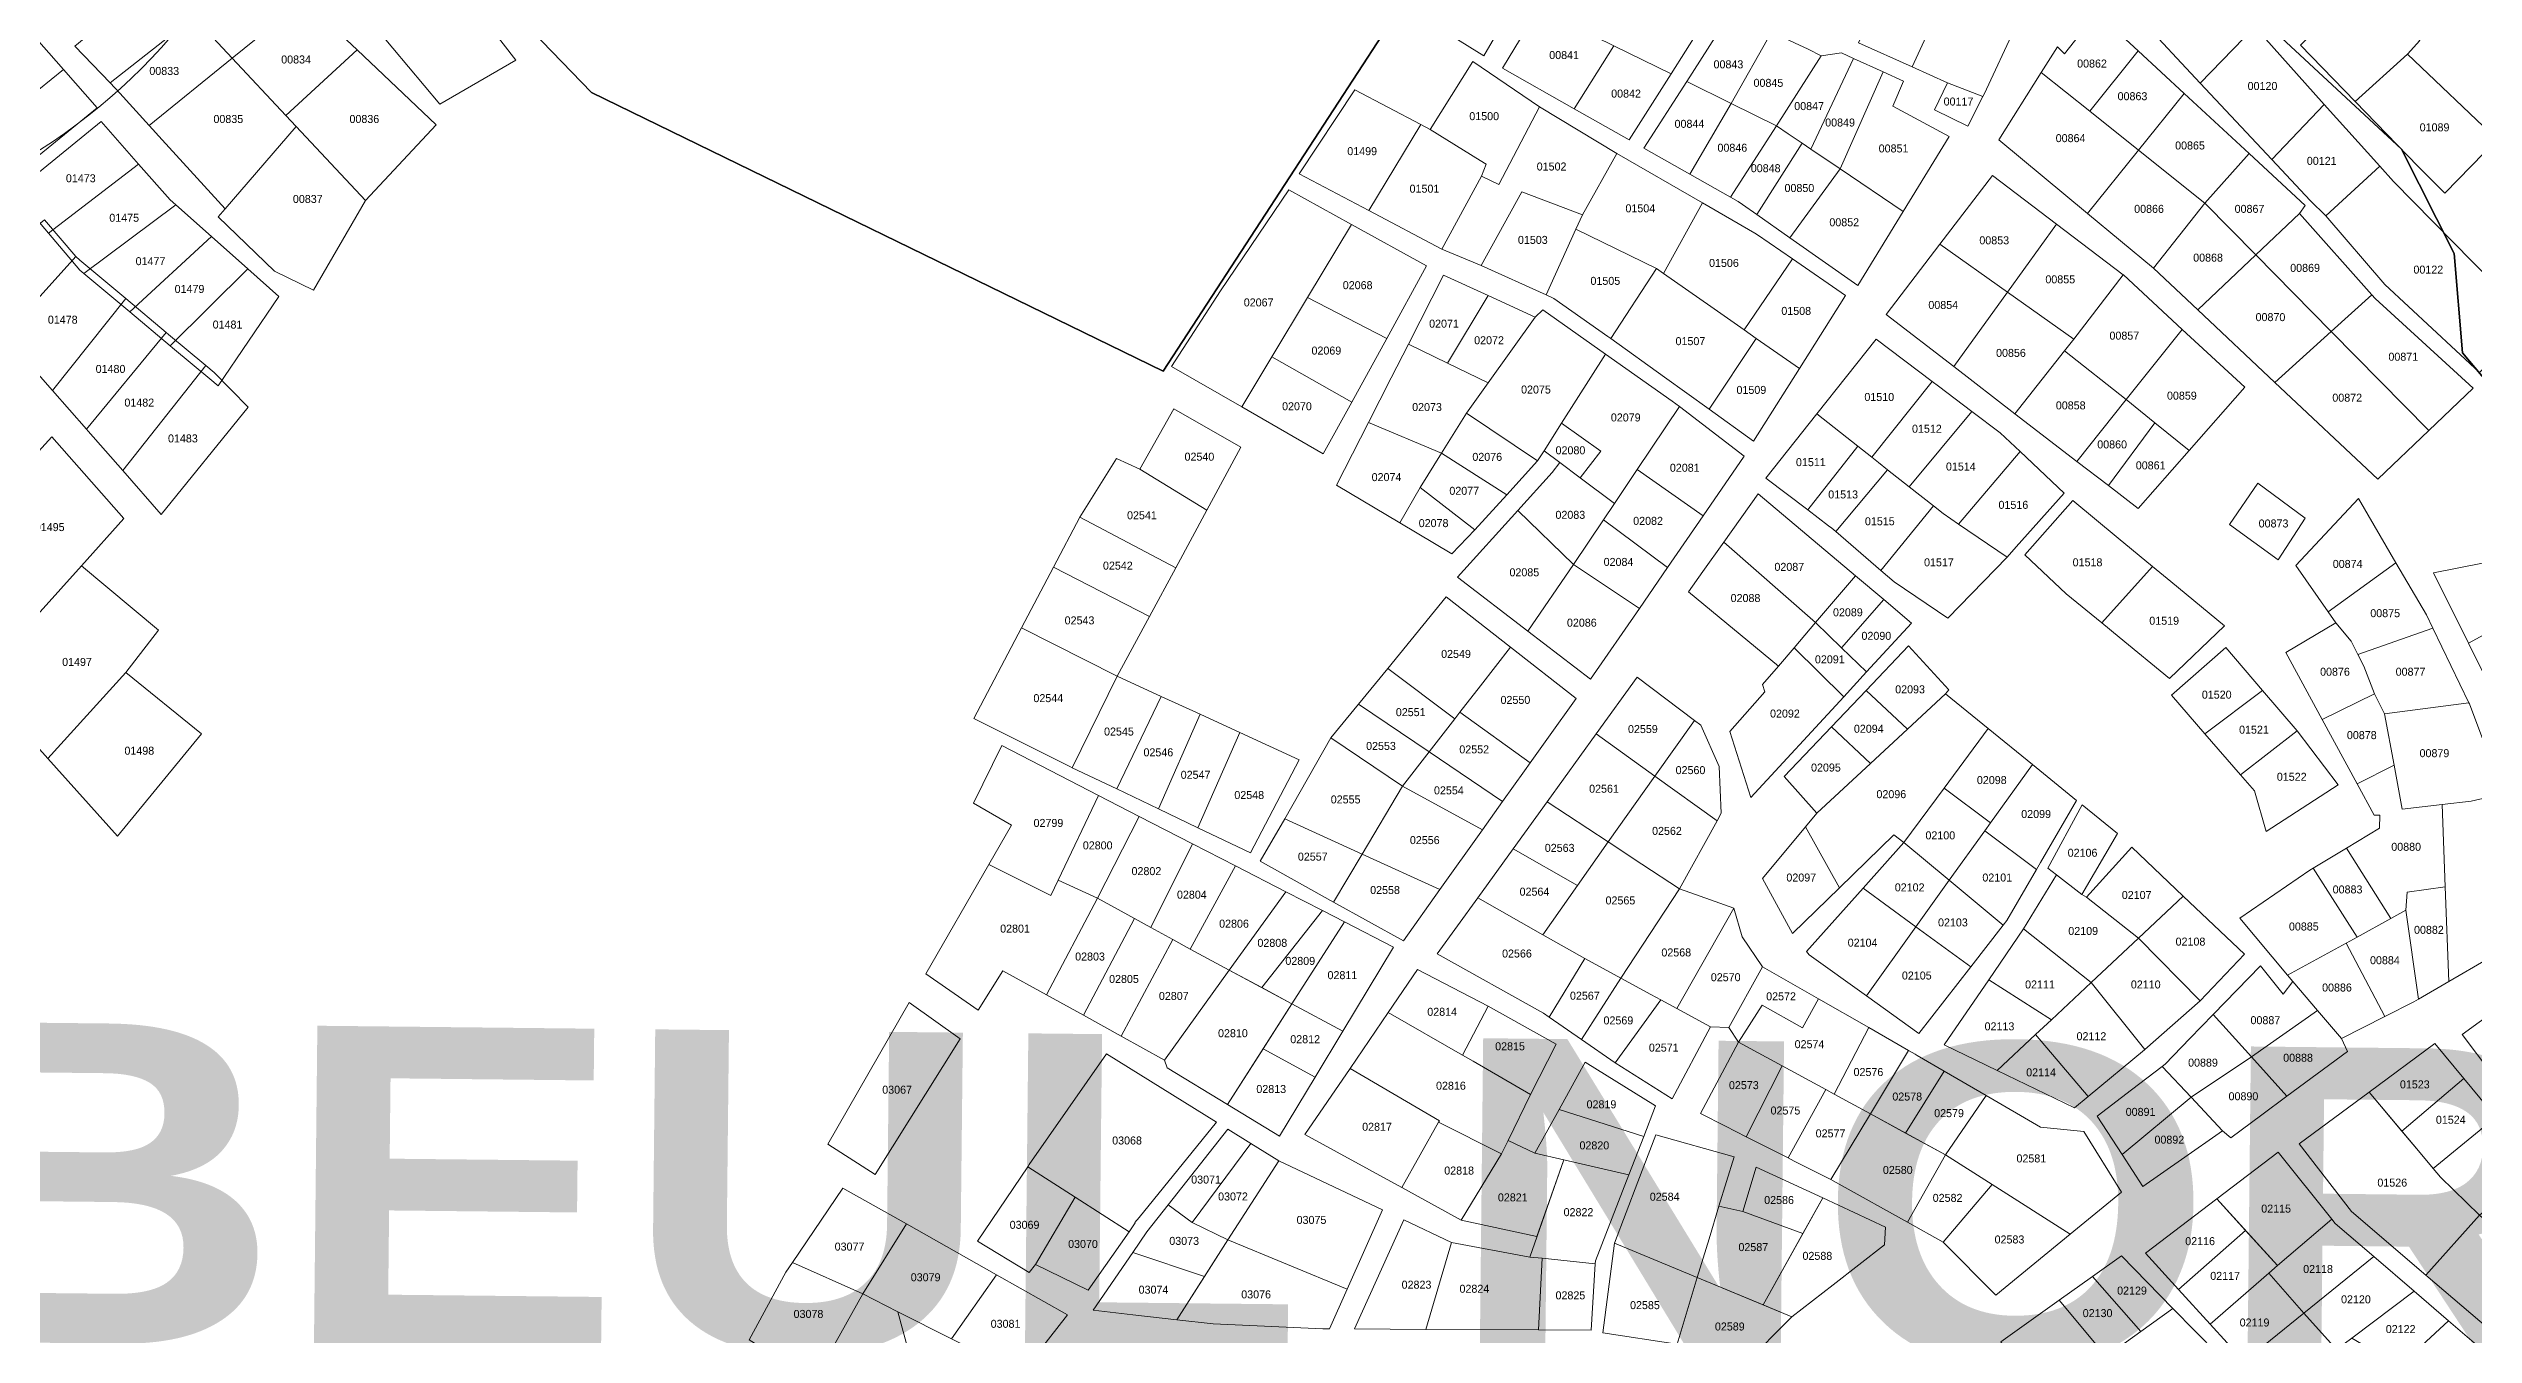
# Model space of a CAD drawing. Header units: metres. Extents: x 245225 to 248406, y 1633796 to 1637634.
# Drawn here: x 246907.2 to 247361.7, y 1635519.8 to 1635760.9 of the extents above; entities that cross this region are included whole.
import ezdxf
from ezdxf.enums import TextEntityAlignment as Align

# ---------------------------------------------------------------- set-up
doc = ezdxf.new("R2010")
doc.units = ezdxf.units.M
doc.header["$MEASUREMENT"] = 0
doc.layers.add('dernier_num_parc', color=1, linetype='Continuous', lineweight=13)
doc.layers.add('Etat des lieux', color=2, linetype='Continuous', lineweight=13)
doc.layers.add('historique_numero_parcelle', color=7, linetype='Continuous')
doc.layers.add('limites_sections', color=7, linetype='Continuous')
doc.layers.add('LIMITES_PARCELLES', color=7, linetype='Continuous', lineweight=0, true_color=0xffffff)
doc.styles.add('Style-FANCY', font='FANCY.shx')
doc.styles.add('Style-Times New Roman', font='times.ttf')

msp = doc.modelspace()

# ---------------------------------------------------------------- linework, layer by layer
at = {"layer": 'dernier_num_parc', "linetype": 'Continuous'}
msp.add_circle((246845.115, 1635836.655), 112.402539, dxfattribs=at)
at = {"layer": 'limites_parcelles', "flags": 128}
for points in [[(246955.117, 1635770.067), (246941.619, 1635759.126), (246934.415, 1635766.817), (246933.305, 1635768.001), (246946.233, 1635780.095), (246955.117, 1635770.067)], [(247219.402, 1635768.949), (247211.296, 1635756.152), (247200.598, 1635761.413), (247186.443, 1635768.374), (247193.9, 1635780.729), (247208.549, 1635773.962), (247219.402, 1635768.949)], [(246934.415, 1635766.817), (246918.732, 1635754.479), (246912.12, 1635761.39), (246927.576, 1635774.117), (246933.305, 1635768.001), (246934.415, 1635766.817)], [(247269.753, 1635751.943), (247263.102, 1635754.508), (247256.503, 1635757.462), (247262.469, 1635770.567), (247275.908, 1635765.092), (247269.981, 1635752.392), (247269.753, 1635751.943)], [(247351.647, 1635762.408), (247349.343, 1635759.866), (247339.526, 1635750.971), (247329.274, 1635761.578), (247340.551, 1635772.94), (247351.647, 1635762.408)], [(246918.732, 1635754.479), (246934.415, 1635766.817), (246941.619, 1635759.126), (246926.063, 1635746.517), (246920.589, 1635752.538), (246918.732, 1635754.479)], [(247298.834, 1635760.475), (247289.82, 1635749.167), (247280.695, 1635756.454), (247283.717, 1635761.259), (247285.04, 1635759.936), (247291.125, 1635767.609), (247298.834, 1635760.475)], [(246966.626, 1635732.43), (246953.62, 1635746.315), (246951.699, 1635748.366), (246965.031, 1635760.657), (246979.856, 1635746.585), (246966.626, 1635732.43)], [(247222.567, 1635750.609), (247230.121, 1635763.997), (247236.975, 1635760.832), (247239.409, 1635759.562), (247231.048, 1635746.439), (247222.567, 1635750.609)], [(246953.62, 1635746.315), (246940.3, 1635730.842), (246928.526, 1635743.807), (246926.063, 1635746.517), (246941.619, 1635759.126), (246951.699, 1635748.366), (246953.62, 1635746.315)], [(247186.664, 1635749.997), (247179.044, 1635735.392), (247175.763, 1635736.98), (247176.663, 1635739.229), (247175.538, 1635739.926), (247166.132, 1635745.764), (247174.176, 1635758.464), (247186.664, 1635749.997)], [(247245.495, 1635759.056), (247237.488, 1635742.067), (247235.896, 1635743.148), (247233.258, 1635744.938), (247231.048, 1635746.439), (247239.409, 1635759.562), (247243.219, 1635760.091), (247245.495, 1635759.056)], [(247254.781, 1635730.329), (247242.973, 1635738.344), (247251.032, 1635756.54), (247254.861, 1635754.799), (247252.85, 1635750.143), (247263.433, 1635744.428), (247254.781, 1635730.329)], [(247289.82, 1635749.167), (247298.938, 1635741.885), (247289.327, 1635730.009), (247272.737, 1635743.797), (247280.695, 1635756.454), (247289.82, 1635749.167)], [(247339.526, 1635750.971), (247349.343, 1635759.866), (247366.144, 1635743.859), (247356.355, 1635733.805), (247351.318, 1635738.769), (247339.526, 1635750.971)], [(247166.132, 1635745.764), (247175.538, 1635739.926), (247176.663, 1635739.229), (247175.763, 1635736.98), (247168.355, 1635723.327), (247154.676, 1635730.518), (247164.412, 1635746.67), (247166.132, 1635745.764)], [(247201.137, 1635741.213), (247194.707, 1635729.704), (247183.357, 1635734.069), (247175.737, 1635720.258), (247168.355, 1635723.327), (247175.763, 1635736.98), (247179.044, 1635735.392), (247186.664, 1635749.997), (247201.137, 1635741.213)], [(247344.143, 1635738.834), (247333.998, 1635729.571), (247331.077, 1635732.419), (247323.876, 1635740.118), (247333.736, 1635750.434), (247344.143, 1635738.834)], [(246940.3, 1635730.842), (246953.62, 1635746.315), (246966.626, 1635732.43), (246956.837, 1635715.629), (246949.561, 1635719.201), (246938.977, 1635729.387), (246940.3, 1635730.842)], [(247235.896, 1635743.148), (247227.353, 1635729.796), (247224.694, 1635731.664), (247223.851, 1635732.257), (247222.459, 1635733.045), (247231.048, 1635746.439), (247233.258, 1635744.938), (247235.896, 1635743.148)], [(247237.488, 1635742.067), (247242.973, 1635738.344), (247233.534, 1635725.451), (247227.353, 1635729.796), (247235.896, 1635743.148), (247237.488, 1635742.067)], [(246931.032, 1635731.628), (246913.829, 1635718.742), (246913.061, 1635719.386), (246907.21, 1635726.299), (246924.09, 1635739.266), (246929.982, 1635732.562), (246931.032, 1635731.628)], [(247217.172, 1635731.966), (247209.894, 1635718.707), (247208.545, 1635719.649), (247193.482, 1635727.016), (247194.707, 1635729.704), (247201.137, 1635741.213), (247217.172, 1635731.966)], [(247329.103, 1635729.968), (247320.927, 1635722.228), (247311.376, 1635731.953), (247319.637, 1635741.224), (247330.151, 1635731.493), (247329.103, 1635729.968)], [(247333.998, 1635729.571), (247344.143, 1635738.834), (247346.688, 1635735.997), (247372.669, 1635709.526), (247371.72, 1635708.578), (247362.827, 1635700.14), (247345.1, 1635716.677), (247333.998, 1635729.571)], [(247151.427, 1635727.937), (247143.177, 1635714.209), (247136.486, 1635703.077), (247130.857, 1635693.71), (247117.661, 1635701.314), (247126.868, 1635715.495), (247139.674, 1635734.44), (247151.427, 1635727.937)], [(247194.707, 1635729.704), (247193.482, 1635727.016), (247187.876, 1635714.721), (247175.737, 1635720.258), (247183.357, 1635734.069), (247194.707, 1635729.704)], [(247234.046, 1635721.46), (247224.976, 1635708.174), (247218.76, 1635712.515), (247209.894, 1635718.707), (247217.172, 1635731.966), (247227.013, 1635726.29), (247227.495, 1635725.96), (247234.046, 1635721.46)], [(247208.545, 1635719.649), (247199.987, 1635706.552), (247199.47, 1635706.923), (247189.31, 1635714.067), (247187.876, 1635714.721), (247193.482, 1635727.016), (247208.545, 1635719.649)], [(246913.087, 1635721.254), (246921.675, 1635714.047), (246907.939, 1635696.795), (246898.962, 1635707.033), (246912.319, 1635721.898), (246913.087, 1635721.254)], [(246929.994, 1635705.176), (246944.527, 1635719.622), (246950.354, 1635714.438), (246938.977, 1635697.637), (246937.405, 1635698.957), (246930.451, 1635704.792), (246929.994, 1635705.176)], [(247227.267, 1635706.574), (247218.474, 1635693.278), (247210.064, 1635699.316), (247199.987, 1635706.552), (247208.545, 1635719.649), (247209.894, 1635718.707), (247218.76, 1635712.515), (247224.976, 1635708.174), (247227.267, 1635706.574)], [(247235.358, 1635700.923), (247227.267, 1635706.574), (247224.976, 1635708.174), (247234.046, 1635721.46), (247243.999, 1635714.622), (247235.358, 1635700.923)], [(247286.764, 1635706.402), (247285.056, 1635704.235), (247275.764, 1635692.441), (247264.301, 1635701.283), (247274.356, 1635715.233), (247286.764, 1635706.402)], [(247307.11, 1635708.254), (247296.616, 1635695.102), (247285.056, 1635704.235), (247286.764, 1635706.402), (247296.066, 1635718.475), (247296.077, 1635718.467), (247307.11, 1635708.254)], [(247353.304, 1635689.267), (247335.033, 1635707.867), (247342.625, 1635714.733), (247343.248, 1635714.031), (247361.637, 1635697.23), (247353.304, 1635689.267)], [(247199.017, 1635703.615), (247190.772, 1635690.635), (247187.502, 1635685.488), (247186.294, 1635683.587), (247172.985, 1635692.556), (247177.019, 1635698.22), (247185.817, 1635710.574), (247187.246, 1635711.924), (247199.017, 1635703.615)], [(246936.663, 1635701.469), (246921.106, 1635681.779), (246914.635, 1635689.158), (246914.288, 1635689.554), (246929.252, 1635707.688), (246929.709, 1635707.305), (246936.663, 1635701.469)], [(247260.212, 1635698.487), (247248.915, 1635684.279), (247246.285, 1635686.355), (247238.625, 1635692.402), (247249.722, 1635706.402), (247260.212, 1635698.487)], [(247308.388, 1635685.526), (247301.97, 1635690.747), (247296.616, 1635695.102), (247307.11, 1635708.254), (247318.831, 1635697.406), (247308.388, 1635685.526)], [(246938.235, 1635700.149), (246944.585, 1635693.667), (246928.313, 1635673.559), (246921.106, 1635681.779), (246936.663, 1635701.469), (246938.235, 1635700.149)], [(247169.406, 1635701.926), (247177.019, 1635698.22), (247172.985, 1635692.556), (247168.275, 1635685.015), (247154.623, 1635690.81), (247158.866, 1635699.153), (247162.089, 1635705.488), (247169.406, 1635701.926)], [(247194.281, 1635680.421), (247198.128, 1635685.392), (247190.772, 1635690.635), (247199.017, 1635703.615), (247211.535, 1635694.779), (247212.863, 1635693.763), (247204.98, 1635681.993), (247200.709, 1635675.616), (247194.281, 1635680.421)], [(247267.667, 1635692.861), (247255.954, 1635678.722), (247251.883, 1635681.936), (247250.166, 1635683.291), (247248.915, 1635684.279), (247260.212, 1635698.487), (247261.4, 1635697.59), (247267.667, 1635692.861)], [(247276.713, 1635685.322), (247265.19, 1635671.741), (247262.316, 1635673.699), (247260.479, 1635675.15), (247255.954, 1635678.722), (247267.667, 1635692.861), (247273.005, 1635688.833), (247276.713, 1635685.322)], [(246913.364, 1635663.901), (246905.608, 1635655.273), (246890.367, 1635669.001), (246907.808, 1635688.111), (246921.302, 1635672.765), (246913.364, 1635663.901)], [(247164.307, 1635678.586), (247160.46, 1635671.977), (247148.598, 1635679.042), (247154.623, 1635690.81), (247168.275, 1635685.015), (247164.307, 1635678.586)], [(247194.281, 1635680.421), (247190.458, 1635683.279), (247187.502, 1635685.488), (247190.772, 1635690.635), (247198.128, 1635685.392), (247194.281, 1635680.421)], [(247111.734, 1635682.052), (247124.298, 1635674.352), (247118.467, 1635663.542), (247100.516, 1635673.056), (247107.395, 1635684.063), (247111.734, 1635682.052)], [(247194.281, 1635680.421), (247200.709, 1635675.616), (247198.651, 1635672.543), (247193.04, 1635664.166), (247182.579, 1635674.312), (247188.992, 1635681.444), (247190.458, 1635683.279), (247194.281, 1635680.421)], [(247248.915, 1635684.279), (247250.166, 1635683.291), (247251.883, 1635681.936), (247242.164, 1635670.345), (247241.467, 1635670.947), (247240.842, 1635671.423), (247236.941, 1635674.39), (247246.285, 1635686.355), (247248.915, 1635684.279)], [(247265.19, 1635671.741), (247276.713, 1635685.322), (247284.964, 1635677.509), (247275.992, 1635667.47), (247274.275, 1635665.55), (247265.19, 1635671.741)], [(247217.326, 1635673.278), (247210.657, 1635663.596), (247198.651, 1635672.543), (247200.709, 1635675.616), (247204.98, 1635681.993), (247217.326, 1635673.278)], [(247255.954, 1635678.722), (247260.479, 1635675.15), (247250.623, 1635663.04), (247242.164, 1635670.345), (247251.883, 1635681.936), (247255.954, 1635678.722)], [(247265.19, 1635671.741), (247274.275, 1635665.55), (247263.163, 1635654.12), (247253.109, 1635660.893), (247250.623, 1635663.04), (247260.479, 1635675.15), (247262.316, 1635673.699), (247265.19, 1635671.741)], [(247301.516, 1635663.813), (247292.048, 1635653.211), (247285.388, 1635658.671), (247277.615, 1635665.95), (247286.593, 1635676.161), (247295.13, 1635669.097), (247301.516, 1635663.813)], [(247238.397, 1635653.261), (247234.365, 1635648.547), (247231.423, 1635645.108), (247214.598, 1635659.039), (247217.289, 1635662.838), (247221.172, 1635668.323), (247238.397, 1635653.261)], [(246921.699, 1635643.925), (246907.094, 1635627.76), (246894.005, 1635642.365), (246905.608, 1635655.273), (246913.364, 1635663.901), (246927.784, 1635651.863), (246921.699, 1635643.925)], [(247315.021, 1635652.638), (247304.755, 1635642.796), (247295.278, 1635650.564), (247292.048, 1635653.211), (247301.516, 1635663.813), (247304.953, 1635660.97), (247315.021, 1635652.638)], [(247354.105, 1635652.217), (247340.049, 1635647.313), (247338.781, 1635649.807), (247335.923, 1635653.194), (247334.466, 1635655.28), (247347.174, 1635664.499), (247352.91, 1635654.702), (247354.105, 1635652.217)], [(247181.214, 1635648.675), (247175.588, 1635641.431), (247171.73, 1635636.462), (247170.786, 1635635.246), (247158.201, 1635644.687), (247169.149, 1635658.107), (247181.214, 1635648.675)], [(247360.786, 1635649.411), (247376.499, 1635658.003), (247380.268, 1635654.834), (247387.014, 1635648.802), (247374.87, 1635643.722), (247365.107, 1635640.706), (247360.786, 1635649.411)], [(247107.501, 1635643.211), (247099.08, 1635626.053), (247098.611, 1635626.278), (247080.619, 1635635.274), (247089.582, 1635652.294), (247107.501, 1635643.211)], [(247243.267, 1635648.544), (247247.946, 1635644.013), (247243.669, 1635639.376), (247234.365, 1635648.547), (247238.397, 1635653.261), (247243.267, 1635648.544)], [(247340.049, 1635647.313), (247341.162, 1635645.124), (247343.146, 1635639.885), (247333.351, 1635635.095), (247326.557, 1635647.638), (247335.923, 1635653.194), (247338.781, 1635649.807), (247340.049, 1635647.313)], [(247340.049, 1635647.313), (247354.105, 1635652.217), (247360.848, 1635638.197), (247345.051, 1635636.155), (247343.146, 1635639.885), (247341.162, 1635645.124), (247340.049, 1635647.313)], [(247184.915, 1635626.977), (247171.73, 1635636.462), (247175.588, 1635641.431), (247181.214, 1635648.675), (247193.517, 1635639.057), (247188.351, 1635631.803), (247184.915, 1635626.977)], [(247243.669, 1635639.376), (247226.227, 1635620.465), (247222.311, 1635632.847), (247228.873, 1635640.256), (247228.449, 1635641.632), (247231.423, 1635645.108), (247234.365, 1635648.547), (247243.669, 1635639.376)], [(247262.739, 1635639.885), (247255.645, 1635633.305), (247247.843, 1635640.535), (247255.834, 1635648.934), (247263.374, 1635640.679), (247262.739, 1635639.885)], [(247270.728, 1635633.392), (247262.463, 1635622.192), (247254.961, 1635612.025), (247253.056, 1635613.453), (247242.848, 1635603.502), (247236.492, 1635614.954), (247238.609, 1635617.502), (247248.677, 1635626.841), (247255.645, 1635633.305), (247262.739, 1635639.885), (247270.728, 1635633.392)], [(247345.051, 1635636.155), (247346.803, 1635626.544), (247339.874, 1635623.053), (247333.351, 1635635.095), (247343.146, 1635639.885), (247345.051, 1635636.155)], [(247367.276, 1635621.126), (247361.244, 1635619.803), (247355.837, 1635619.173), (247348.306, 1635618.295), (247346.803, 1635626.544), (247345.051, 1635636.155), (247360.848, 1635638.197), (247360.926, 1635638.033), (247367.276, 1635621.126)], [(247183.833, 1635625.458), (247179.729, 1635619.693), (247165.951, 1635629.019), (247170.786, 1635635.246), (247171.73, 1635636.462), (247184.915, 1635626.977), (247183.833, 1635625.458)], [(247219.942, 1635616.086), (247208.274, 1635624.476), (247215.716, 1635634.912), (247216.913, 1635634.012), (247220.3, 1635626.286), (247220.723, 1635617.502), (247219.942, 1635616.086)], [(247318.047, 1635624.733), (247328.625, 1635632.961), (247336.36, 1635622.846), (247322.866, 1635614.115), (247320.657, 1635621.725), (247318.047, 1635624.733)], [(247103.99, 1635620.861), (247096.432, 1635604.944), (247095.085, 1635602.108), (247083.41, 1635607.888), (247087.654, 1635615.267), (247080.563, 1635619.395), (247085.855, 1635630.19), (247103.99, 1635620.861)], [(247219.942, 1635616.086), (247212.892, 1635603.32), (247205.812, 1635607.988), (247199.489, 1635612.158), (247208.274, 1635624.476), (247219.942, 1635616.086)], [(247287.315, 1635619.91), (247280.567, 1635608.294), (247279.808, 1635606.989), (247270.13, 1635614.242), (247271.183, 1635615.705), (247279.047, 1635626.63), (247287.315, 1635619.91)], [(247355.837, 1635619.173), (247356.408, 1635603.72), (247349.258, 1635602.738), (247349.02, 1635599.325), (247346.193, 1635597.761), (247337.908, 1635610.982), (247344.099, 1635614.697), (247344.178, 1635617.158), (247343.067, 1635617.158), (247339.874, 1635623.053), (247346.803, 1635626.544), (247348.306, 1635618.295), (247355.837, 1635619.173)], [(247271.183, 1635615.705), (247270.13, 1635614.242), (247263.449, 1635604.96), (247254.961, 1635612.025), (247262.463, 1635622.192), (247271.183, 1635615.705)], [(247357.065, 1635585.959), (247356.408, 1635603.72), (247355.837, 1635619.173), (247361.244, 1635619.803), (247367.276, 1635621.126), (247379.024, 1635598.743), (247357.065, 1635585.959)], [(247121.624, 1635611.79), (247113.824, 1635596.078), (247110.729, 1635597.779), (247103.816, 1635601.579), (247111.64, 1635616.926), (247121.624, 1635611.79)], [(247281.944, 1635607.22), (247288.339, 1635619.078), (247294.966, 1635613.692), (247288.298, 1635602.261), (247283.571, 1635605.95), (247281.944, 1635607.22)], [(247129.666, 1635607.653), (247121.146, 1635592.054), (247117.921, 1635593.826), (247113.824, 1635596.078), (247121.624, 1635611.79), (247129.666, 1635607.653)], [(247212.892, 1635603.32), (247201.916, 1635586.597), (247195.112, 1635590.302), (247187.3, 1635594.72), (247193.744, 1635603.939), (247199.489, 1635612.158), (247205.812, 1635607.988), (247212.892, 1635603.32)], [(247279.808, 1635606.989), (247274.249, 1635597.42), (247273.564, 1635596.541), (247263.449, 1635604.96), (247270.13, 1635614.242), (247279.808, 1635606.989)], [(247096.432, 1635604.944), (247103.816, 1635601.579), (247094.261, 1635583.435), (247086.067, 1635587.962), (247081.466, 1635580.612), (247071.624, 1635587.4), (247083.41, 1635607.888), (247095.085, 1635602.108), (247096.432, 1635604.944)], [(247288.298, 1635602.261), (247289.171, 1635601.785), (247298.926, 1635594.113), (247290.064, 1635585.802), (247277.344, 1635595.832), (247283.571, 1635605.95), (247288.298, 1635602.261)], [(247339.9, 1635594.279), (247337.828, 1635593.133), (247326.838, 1635587.15), (247317.905, 1635597.869), (247331.002, 1635606.839), (247331.656, 1635607.231), (247339.9, 1635594.279)], [(247187.3, 1635594.72), (247195.112, 1635590.302), (247188.481, 1635579.278), (247187.386, 1635580.036), (247167.489, 1635591.149), (247175.068, 1635601.639), (247187.3, 1635594.72)], [(247223.052, 1635599.721), (247212.375, 1635580.901), (247209.41, 1635582.516), (247207.524, 1635583.543), (247201.916, 1635586.597), (247212.892, 1635603.32), (247218.697, 1635601.264), (247223.052, 1635599.721)], [(247257.208, 1635596.214), (247247.957, 1635583.251), (247237.181, 1635590.99), (247236.706, 1635591.599), (247247.283, 1635603.435), (247257.208, 1635596.214)], [(247357.065, 1635585.959), (247351.409, 1635582.666), (247349.02, 1635599.325), (247349.258, 1635602.738), (247356.408, 1635603.72), (247357.065, 1635585.959)], [(247113.824, 1635596.078), (247117.921, 1635593.826), (247108.231, 1635575.718), (247101.165, 1635579.621), (247110.729, 1635597.779), (247113.824, 1635596.078)], [(247222.138, 1635577.305), (247218.707, 1635577.452), (247212.375, 1635580.901), (247223.052, 1635599.721), (247224.639, 1635594.324), (247228.449, 1635588.715), (247222.138, 1635577.305)], [(247351.409, 1635582.666), (247350.528, 1635582.153), (247345.103, 1635579.393), (247337.828, 1635593.133), (247339.9, 1635594.279), (247346.193, 1635597.761), (247349.02, 1635599.325), (247351.409, 1635582.666)], [(247121.146, 1635592.054), (247128.503, 1635588.095), (247116.335, 1635571.24), (247108.231, 1635575.718), (247117.921, 1635593.826), (247121.146, 1635592.054)], [(247345.103, 1635579.393), (247336.955, 1635575.247), (247332.449, 1635580.538), (247327.827, 1635585.963), (247326.838, 1635587.15), (247337.828, 1635593.133), (247345.103, 1635579.393)], [(247140.243, 1635581.777), (247128.166, 1635562.887), (247116.864, 1635569.759), (247116.335, 1635571.24), (247128.503, 1635588.095), (247140.243, 1635581.777)], [(247223.918, 1635574.614), (247222.138, 1635577.305), (247228.449, 1635588.715), (247238.965, 1635582.689), (247235.947, 1635577.263), (247228.406, 1635581.497), (247223.918, 1635574.614)], [(247327.827, 1635585.963), (247332.449, 1635580.538), (247320.087, 1635571.833), (247312.937, 1635579.767), (247321.794, 1635588.9), (247326.001, 1635583.582), (247327.827, 1635585.963)], [(247194.525, 1635575.09), (247201.916, 1635586.597), (247207.524, 1635583.543), (247209.41, 1635582.516), (247200.827, 1635570.723), (247194.525, 1635575.09)], [(247282.596, 1635578.798), (247279.622, 1635576.009), (247272.442, 1635569.274), (247262.501, 1635574.083), (247270.837, 1635586.297), (247282.596, 1635578.798)], [(247300.123, 1635573.199), (247300.046, 1635573.131), (247289.491, 1635564.367), (247279.622, 1635576.009), (247282.596, 1635578.798), (247290.064, 1635585.802), (247300.123, 1635573.199)], [(247180.745, 1635556.117), (247179.553, 1635553.663), (247167.738, 1635559.574), (247167.894, 1635559.85), (247151.138, 1635569.664), (247158.28, 1635580.149), (247172.214, 1635572.172), (247174.182, 1635571.046), (247184.951, 1635564.775), (247180.745, 1635556.117)], [(247184.951, 1635564.775), (247174.182, 1635571.046), (247172.214, 1635572.172), (247177.03, 1635581.32), (247189.767, 1635574.235), (247184.951, 1635564.775)], [(247212.375, 1635580.901), (247218.707, 1635577.452), (247211.524, 1635563.934), (247200.827, 1635570.723), (247209.41, 1635582.516), (247212.375, 1635580.901)], [(247223.918, 1635574.614), (247228.406, 1635581.497), (247235.947, 1635577.263), (247238.965, 1635582.689), (247248.36, 1635577.306), (247241.88, 1635564.832), (247240.287, 1635565.7), (247232.155, 1635570.129), (247229.135, 1635571.773), (247223.918, 1635574.614)], [(247320.087, 1635571.833), (247308.771, 1635564.252), (247303.367, 1635570.051), (247303.935, 1635570.485), (247308.552, 1635575.245), (247312.937, 1635579.767), (247320.087, 1635571.833)], [(247336.955, 1635575.247), (247338.066, 1635572.866), (247326.732, 1635564.458), (247320.087, 1635571.833), (247332.449, 1635580.538), (247336.955, 1635575.247)], [(247232.155, 1635570.129), (247225.41, 1635556.853), (247221.5, 1635558.836), (247216.806, 1635561.217), (247223.918, 1635574.614), (247229.135, 1635571.773), (247232.155, 1635570.129)], [(247110.886, 1635540.696), (247109.721, 1635539.028), (247099.631, 1635545.495), (247090.73, 1635551.2), (247091.015, 1635551.621), (247105.461, 1635572.418), (247126.116, 1635559.578), (247111.599, 1635541.717), (247110.814, 1635540.751), (247110.886, 1635540.696)], [(247167.894, 1635559.85), (247167.738, 1635559.574), (247160.852, 1635547.314), (247142.688, 1635557.257), (247151.138, 1635569.664), (247167.894, 1635559.85)], [(247262.512, 1635569.148), (247255.27, 1635557.54), (247248.674, 1635561.132), (247255.82, 1635573.032), (247257.041, 1635572.332), (247257.448, 1635572.099), (247262.512, 1635569.148)], [(247308.771, 1635564.252), (247295.851, 1635553.504), (247291.156, 1635560.722), (247297.585, 1635565.634), (247303.367, 1635570.051), (247308.771, 1635564.252)], [(247308.771, 1635564.252), (247320.087, 1635571.833), (247326.732, 1635564.458), (247322.029, 1635560.969), (247316.238, 1635556.674), (247314.651, 1635557.944), (247308.771, 1635564.252)], [(247241.88, 1635564.832), (247248.674, 1635561.132), (247241.273, 1635548.809), (247234.407, 1635552.291), (247233.25, 1635552.878), (247240.287, 1635565.7), (247241.88, 1635564.832)], [(247362.816, 1635542.151), (247352.798, 1635530.901), (247338.836, 1635542.832), (247329.047, 1635555.532), (247342.132, 1635565.209), (247351.719, 1635553.808), (247354.171, 1635550.892), (247355.513, 1635549.295), (247362.816, 1635542.151)], [(247348.267, 1635557.913), (247359.86, 1635567.784), (247365.892, 1635560.504), (247354.171, 1635550.892), (247351.719, 1635553.808), (247348.267, 1635557.913)], [(247206.181, 1635556.91), (247203.384, 1635549.698), (247191.176, 1635552.524), (247185.797, 1635553.768), (247190.317, 1635561.986), (247206.181, 1635556.91)], [(247262.739, 1635553.472), (247255.631, 1635540.805), (247242.798, 1635547.978), (247241.678, 1635548.604), (247241.273, 1635548.809), (247248.674, 1635561.132), (247262.739, 1635553.472)], [(247286.137, 1635538.591), (247271.505, 1635547.897), (247262.739, 1635553.472), (247270.366, 1635564.573), (247280.519, 1635558.658), (247288.669, 1635557.811), (247295.759, 1635546.487), (247286.137, 1635538.591)], [(247295.851, 1635553.504), (247308.771, 1635564.252), (247314.651, 1635557.944), (247306.972, 1635552.593), (247299.728, 1635547.546), (247295.851, 1635553.504)], [(247373.949, 1635551.254), (247362.816, 1635542.151), (247355.513, 1635549.295), (247354.171, 1635550.892), (247365.892, 1635560.504), (247365.956, 1635560.427), (247373.949, 1635551.254)], [(247186.174, 1635538.121), (247171.977, 1635541.223), (247179.553, 1635553.663), (247180.745, 1635556.117), (247185.797, 1635553.768), (247191.176, 1635552.524), (247186.174, 1635538.121)], [(247218.429, 1635537.702), (247216.221, 1635530.438), (247200.685, 1635536.889), (247205.089, 1635548.394), (247208.463, 1635557.209), (247223.108, 1635553.091), (247220.284, 1635543.803), (247218.429, 1635537.702)], [(247099.631, 1635545.495), (247092.205, 1635532.889), (247091.015, 1635531.381), (247081.331, 1635537.255), (247090.73, 1635551.2), (247099.631, 1635545.495)], [(247203.384, 1635549.698), (247197.139, 1635533.603), (247197.104, 1635533.032), (247187.122, 1635534.06), (247184.845, 1635534.295), (247191.176, 1635552.524), (247203.384, 1635549.698)], [(247123.862, 1635530.636), (247110.411, 1635535.157), (247113.063, 1635539.031), (247117.048, 1635544.075), (247121.53, 1635540.751), (247128.258, 1635537.497), (247123.862, 1635530.636)], [(247224.774, 1635542.815), (247236.014, 1635538.687), (247228.574, 1635525.308), (247216.221, 1635530.438), (247218.429, 1635537.702), (247220.284, 1635543.803), (247224.774, 1635542.815)], [(247228.574, 1635525.308), (247239.729, 1635545.368), (247251.485, 1635539.906), (247251.326, 1635536.572), (247241.676, 1635529.081), (247233.943, 1635523.078), (247228.574, 1635525.308)], [(247084.894, 1635530.936), (247076.445, 1635518.926), (247066.382, 1635524.023), (247059.789, 1635527.363), (247067.974, 1635540.501), (247084.894, 1635530.936)], [(247150.611, 1635528.238), (247147.304, 1635520.818), (247146.022, 1635520.824), (247125.463, 1635521.776), (247118.674, 1635522.54), (247128.258, 1635537.497), (247150.611, 1635528.238)], [(247306.396, 1635528.232), (247318.988, 1635539.258), (247324.954, 1635532.706), (247323.314, 1635531.27), (247312.364, 1635521.681), (247306.396, 1635528.232)], [(247343.035, 1635534.367), (247329.933, 1635523.784), (247323.314, 1635531.27), (247324.954, 1635532.706), (247335.142, 1635541.396), (247335.794, 1635540.583), (247343.035, 1635534.367)], [(247059.789, 1635527.363), (247050.71, 1635511.09), (247038.495, 1635518.765), (247045.374, 1635531.465), (247046.613, 1635533.293), (247059.789, 1635527.363)], [(247123.862, 1635530.636), (247118.674, 1635522.54), (247110.399, 1635523.471), (247102.984, 1635524.305), (247110.411, 1635535.157), (247123.862, 1635530.636)], [(247184.845, 1635534.295), (247187.122, 1635534.06), (247186.486, 1635520.632), (247165.367, 1635520.732), (247170.152, 1635537.016), (247184.845, 1635534.295)], [(247329.933, 1635523.784), (247343.035, 1635534.367), (247350.567, 1635527.902), (247338.891, 1635519.107), (247335.997, 1635516.927), (247329.933, 1635523.784)], [(247233.943, 1635523.078), (247225.132, 1635514.188), (247214.337, 1635517.681), (247212.43, 1635517.968), (247216.221, 1635530.438), (247233.943, 1635523.078)], [(247066.382, 1635524.023), (247069.579, 1635512.282), (247062.413, 1635503.737), (247050.71, 1635511.09), (247059.789, 1635527.363), (247066.382, 1635524.023)], [(247076.445, 1635518.926), (247089.506, 1635512.31), (247083.441, 1635503.46), (247069.579, 1635512.282), (247066.382, 1635524.023), (247076.445, 1635518.926)], [(247292.869, 1635515.643), (247295.089, 1635512.985), (247284.067, 1635503.409), (247273.087, 1635518.358), (247284.061, 1635526.187), (247292.869, 1635515.643)], [(247313.786, 1635516.027), (247303.017, 1635506.987), (247301.302, 1635505.548), (247295.089, 1635512.985), (247292.869, 1635515.643), (247299.347, 1635520.308), (247305.357, 1635524.636), (247313.701, 1635516.109), (247313.786, 1635516.027)], [(247347.842, 1635513.809), (247357.042, 1635522.343), (247364.894, 1635515.603), (247359.397, 1635508.117), (247358.81, 1635507.317), (247347.842, 1635513.809)]]:
    msp.add_lwpolyline(points, close=True, dxfattribs=at)
at = {"layer": 'limites_parcelles'}
for points in [[(246965.884, 1635768.015), (246979.246, 1635778.863), (246994.799, 1635758.727), (246980.511, 1635750.472)], [(247182.47, 1635770.357), (247176.226, 1635759.562), (247163.42, 1635767.499), (247169.665, 1635777.659)], [(247262.469, 1635770.567), (247256.503, 1635757.462), (247246.439, 1635761.966), (247252.15, 1635774.771)], [(247320.698, 1635764.968), (247310.464, 1635754.456), (247299.136, 1635766.566), (247309.988, 1635776.907)], [(246965.031, 1635760.657), (246951.699, 1635748.366), (246941.619, 1635759.126), (246955.117, 1635770.067)], [(247200.598, 1635761.413), (247193.138, 1635749.639), (247179.719, 1635757.234), (247186.443, 1635768.374)], [(247230.121, 1635763.997), (247222.567, 1635750.609), (247214.23, 1635754.709), (247222.473, 1635767.531)], [(247333.736, 1635750.434), (247323.876, 1635740.118), (247310.464, 1635754.456), (247320.698, 1635764.968)], [(246909.975, 1635756.996), (246893.733, 1635743.859), (246886.945, 1635751.878), (246903.563, 1635764.293)], [(247211.296, 1635756.152), (247203.467, 1635743.793), (247193.138, 1635749.639), (247200.598, 1635761.413)], [(247289.82, 1635749.167), (247298.834, 1635760.475), (247307.495, 1635752.46), (247298.938, 1635741.885)], [(246893.733, 1635743.859), (246909.975, 1635756.996), (246916.316, 1635749.781), (246899.995, 1635736.46)], [(247237.488, 1635742.067), (247245.495, 1635759.056), (247251.032, 1635756.54), (247242.973, 1635738.344)], [(247164.412, 1635746.67), (247154.676, 1635730.518), (247141.579, 1635737.403), (247152.056, 1635753.172)], [(247222.567, 1635750.609), (247214.83, 1635737.362), (247206.214, 1635742.239), (247214.23, 1635754.709)], [(247269.753, 1635751.943), (247266.912, 1635746.359), (247260.668, 1635749.428), (247263.102, 1635754.508)], [(247319.637, 1635741.224), (247311.376, 1635731.953), (247298.938, 1635741.885), (247307.495, 1635752.46)], [(246924.09, 1635739.266), (246907.21, 1635726.299), (246900.737, 1635733.948), (246917.058, 1635747.268)], [(247231.048, 1635746.439), (247222.459, 1635733.045), (247214.83, 1635737.362), (247222.567, 1635750.609)], [(247254.781, 1635730.329), (247246.288, 1635716.488), (247233.534, 1635725.451), (247242.973, 1635738.344)], [(247311.376, 1635731.953), (247301.709, 1635719.719), (247289.327, 1635730.009), (247298.938, 1635741.885)], [(247283.541, 1635727.977), (247274.356, 1635715.233), (247261.701, 1635724.241), (247271.524, 1635737.093)], [(246890.94, 1635716.183), (246906.468, 1635728.811), (246912.319, 1635721.898), (246898.962, 1635707.033)], [(246913.829, 1635718.742), (246931.032, 1635731.628), (246937.736, 1635725.664), (246922.417, 1635711.534)], [(247320.927, 1635722.228), (247310.022, 1635711.903), (247301.709, 1635719.719), (247311.376, 1635731.953)], [(247342.625, 1635714.733), (247335.033, 1635707.867), (247320.927, 1635722.228), (247329.103, 1635729.968)], [(246944.527, 1635719.622), (246929.994, 1635705.176), (246922.417, 1635711.534), (246937.736, 1635725.664)], [(247158.003, 1635706.515), (247143.177, 1635714.209), (247151.427, 1635727.937), (247165.497, 1635720.152)], [(247274.356, 1635715.233), (247264.301, 1635701.283), (247251.627, 1635711.058), (247261.701, 1635724.241)], [(247296.066, 1635718.475), (247286.764, 1635706.402), (247274.356, 1635715.233), (247283.541, 1635727.977)], [(247335.033, 1635707.867), (247324.471, 1635698.317), (247310.022, 1635711.903), (247320.927, 1635722.228)], [(247176.995, 1635714.618), (247169.406, 1635701.926), (247162.089, 1635705.488), (247168.672, 1635718.432)], [(246929.252, 1635707.688), (246914.288, 1635689.554), (246907.939, 1635696.795), (246921.675, 1635714.047)], [(247158.003, 1635706.515), (247151.463, 1635694.615), (247136.486, 1635703.077), (247143.177, 1635714.209)], [(247169.406, 1635701.926), (247176.995, 1635714.618), (247185.817, 1635710.574), (247177.019, 1635698.22)], [(247235.358, 1635700.923), (247226.775, 1635687.317), (247218.474, 1635693.278), (247227.267, 1635706.574)], [(247353.304, 1635689.267), (247343.777, 1635680.164), (247324.471, 1635698.317), (247335.033, 1635707.867)], [(247151.463, 1635694.615), (247146.13, 1635684.91), (247130.857, 1635693.71), (247136.486, 1635703.077)], [(247296.616, 1635695.102), (247287.358, 1635683.499), (247275.764, 1635692.441), (247285.056, 1635704.235)], [(247124.298, 1635674.352), (247111.734, 1635682.052), (247118.084, 1635693.376), (247130.678, 1635686.18)], [(247180.526, 1635677.235), (247168.275, 1635685.015), (247172.985, 1635692.556), (247186.294, 1635683.587)], [(247217.326, 1635673.278), (247204.98, 1635681.993), (247212.863, 1635693.763), (247225.029, 1635684.46)], [(247246.285, 1635686.355), (247236.941, 1635674.39), (247229.084, 1635680.367), (247238.625, 1635692.402)], [(247301.97, 1635690.747), (247293.261, 1635678.946), (247287.358, 1635683.499), (247296.616, 1635695.102)], [(247293.261, 1635678.946), (247301.97, 1635690.747), (247308.388, 1635685.526), (247298.829, 1635674.652)], [(247180.526, 1635677.235), (247174.546, 1635670.648), (247164.307, 1635678.586), (247168.275, 1635685.015)], [(247160.46, 1635671.977), (247164.307, 1635678.586), (247174.546, 1635670.648), (247170.188, 1635666.183)], [(247330.155, 1635672.852), (247325.075, 1635665.021), (247315.974, 1635671.688), (247321.26, 1635679.413)], [(247193.04, 1635664.166), (247184.479, 1635651.637), (247171.292, 1635661.758), (247182.579, 1635674.312)], [(247238.397, 1635653.261), (247221.172, 1635668.323), (247227.603, 1635677.403), (247245.883, 1635662.013)], [(247347.174, 1635664.499), (247334.466, 1635655.28), (247328.383, 1635663.989), (247340.13, 1635676.53)], [(247118.467, 1635663.542), (247113.54, 1635654.407), (247095.581, 1635663.685), (247100.516, 1635673.056)], [(247210.657, 1635663.596), (247205.368, 1635655.917), (247193.04, 1635664.166), (247198.651, 1635672.543)], [(247376.499, 1635658.003), (247360.786, 1635649.411), (247354.232, 1635662.613), (247367.806, 1635665.312)], [(247113.54, 1635654.407), (247107.501, 1635643.211), (247089.582, 1635652.294), (247095.581, 1635663.685)], [(247205.368, 1635655.917), (247196.215, 1635642.629), (247184.479, 1635651.637), (247193.04, 1635664.166)], [(247251.152, 1635657.577), (247243.267, 1635648.544), (247238.397, 1635653.261), (247245.883, 1635662.013)], [(247243.267, 1635648.544), (247251.152, 1635657.577), (247256.389, 1635653.167), (247247.946, 1635644.013)], [(247322.171, 1635640.538), (247311.375, 1635632.424), (247305.086, 1635639.674), (247315.297, 1635648.608)], [(246907.094, 1635627.76), (246921.699, 1635643.925), (246935.854, 1635632.416), (246920.111, 1635613.234)], [(247115.753, 1635639.418), (247107.414, 1635622.068), (247099.08, 1635626.053), (247107.501, 1635643.211)], [(247170.786, 1635635.246), (247165.951, 1635629.019), (247152.723, 1635637.972), (247158.201, 1635644.687)], [(247215.716, 1635634.912), (247208.274, 1635624.476), (247197.278, 1635632.382), (247204.954, 1635643.007)], [(247123.036, 1635636.07), (247115.24, 1635618.327), (247107.414, 1635622.068), (247115.753, 1635639.418)], [(247165.951, 1635629.019), (247160.946, 1635622.574), (247147.567, 1635631.651), (247152.723, 1635637.972)], [(247255.645, 1635633.305), (247248.677, 1635626.841), (247241.383, 1635633.746), (247247.843, 1635640.535)], [(247328.625, 1635632.961), (247318.047, 1635624.733), (247311.375, 1635632.424), (247322.171, 1635640.538)], [(247115.24, 1635618.327), (247123.036, 1635636.07), (247130.505, 1635632.638), (247122.619, 1635614.799)], [(247248.677, 1635626.841), (247238.609, 1635617.502), (247232.497, 1635624.407), (247241.383, 1635633.746)], [(247279.047, 1635626.63), (247271.183, 1635615.705), (247262.463, 1635622.192), (247270.728, 1635633.392)], [(247122.619, 1635614.799), (247130.505, 1635632.638), (247141.579, 1635627.548), (247132.477, 1635610.085)], [(247160.946, 1635622.574), (247153.407, 1635609.869), (247138.885, 1635616.497), (247147.567, 1635631.651)], [(247179.729, 1635619.693), (247175.977, 1635614.424), (247160.946, 1635622.574), (247165.951, 1635629.019)], [(247208.274, 1635624.476), (247199.489, 1635612.158), (247188.094, 1635619.67), (247197.278, 1635632.382)], [(247111.64, 1635616.926), (247103.816, 1635601.579), (247096.432, 1635604.944), (247103.99, 1635620.861)], [(247175.977, 1635614.424), (247167.993, 1635603.212), (247153.407, 1635609.869), (247160.946, 1635622.574)], [(247193.744, 1635603.939), (247181.726, 1635610.856), (247188.094, 1635619.67), (247199.489, 1635612.158)], [(247153.407, 1635609.869), (247148.054, 1635600.849), (247134.303, 1635608.498), (247138.885, 1635616.497)], [(247242.848, 1635603.502), (247234.085, 1635594.959), (247228.449, 1635605.278), (247236.492, 1635614.954)], [(247193.744, 1635603.939), (247187.3, 1635594.72), (247175.068, 1635601.639), (247181.726, 1635610.856)], [(247263.449, 1635604.96), (247257.208, 1635596.214), (247247.283, 1635603.435), (247254.961, 1635612.025)], [(247307.311, 1635601.977), (247298.926, 1635594.113), (247289.171, 1635601.785), (247297.664, 1635611.152)], [(247346.193, 1635597.761), (247339.9, 1635594.279), (247331.656, 1635607.231), (247337.908, 1635610.982)], [(247139.114, 1635602.793), (247128.503, 1635588.095), (247121.146, 1635592.054), (247129.666, 1635607.653)], [(247167.993, 1635603.212), (247161.132, 1635593.575), (247148.054, 1635600.849), (247153.407, 1635609.869)], [(247110.729, 1635597.779), (247101.165, 1635579.621), (247094.261, 1635583.435), (247103.816, 1635601.579)], [(247145.979, 1635599.261), (247134.61, 1635584.808), (247128.503, 1635588.095), (247139.114, 1635602.793)], [(247273.564, 1635596.541), (247267.484, 1635588.736), (247257.208, 1635596.214), (247263.449, 1635604.96)], [(247310.444, 1635582.338), (247298.926, 1635594.113), (247307.311, 1635601.977), (247318.778, 1635591.07)], [(247134.61, 1635584.808), (247145.979, 1635599.261), (247150.074, 1635597.155), (247140.243, 1635581.777)], [(247149.794, 1635576.637), (247140.243, 1635581.777), (247150.074, 1635597.155), (247159.304, 1635592.407)], [(247267.484, 1635588.736), (247257.739, 1635576.226), (247247.957, 1635583.251), (247257.208, 1635596.214)], [(247290.064, 1635585.802), (247282.596, 1635578.798), (247270.837, 1635586.297), (247277.344, 1635595.832)], [(247310.444, 1635582.338), (247300.123, 1635573.199), (247290.064, 1635585.802), (247298.926, 1635594.113)], [(247177.03, 1635581.32), (247172.214, 1635572.172), (247158.28, 1635580.149), (247163.768, 1635588.208)], [(247201.916, 1635586.597), (247194.525, 1635575.09), (247188.481, 1635579.278), (247195.112, 1635590.302)], [(247377.918, 1635579.123), (247365.163, 1635568.628), (247359.606, 1635576.037), (247372.325, 1635585.288)], [(247078.077, 1635575.2), (247062.148, 1635549.756), (247053.258, 1635555.471), (247068.521, 1635582.005)], [(247144.617, 1635568.051), (247134.833, 1635573.315), (247140.243, 1635581.777), (247149.794, 1635576.637)], [(247255.82, 1635573.032), (247248.674, 1635561.132), (247241.88, 1635564.832), (247248.36, 1635577.306)], [(247289.491, 1635564.367), (247286.949, 1635562.256), (247272.442, 1635569.274), (247279.622, 1635576.009)], [(247359.86, 1635567.784), (247348.267, 1635557.913), (247342.132, 1635565.209), (247354.447, 1635574.317)], [(247144.617, 1635568.051), (247137.925, 1635556.953), (247128.166, 1635562.887), (247134.833, 1635573.315)], [(247206.181, 1635556.91), (247190.317, 1635561.986), (247195.199, 1635570.861), (247208.41, 1635562.655)], [(247225.41, 1635556.853), (247232.155, 1635570.129), (247240.287, 1635565.7), (247233.25, 1635552.878)], [(247255.27, 1635557.54), (247262.512, 1635569.148), (247270.366, 1635564.573), (247262.739, 1635553.472)], [(247132.523, 1635555.595), (247121.53, 1635540.751), (247117.048, 1635544.075), (247128.25, 1635558.251)], [(247179.553, 1635553.663), (247171.977, 1635541.223), (247160.852, 1635547.314), (247167.738, 1635559.574)], [(247121.53, 1635540.751), (247132.523, 1635555.595), (247137.766, 1635552.336), (247128.258, 1635537.497)], [(247157.244, 1635543.122), (247150.611, 1635528.238), (247128.258, 1635537.497), (247137.766, 1635552.336)], [(247236.014, 1635538.687), (247224.774, 1635542.815), (247227.247, 1635551.168), (247239.729, 1635545.368)], [(247271.505, 1635547.897), (247262.316, 1635537.068), (247255.631, 1635540.805), (247262.739, 1635553.472)], [(247335.142, 1635541.396), (247324.954, 1635532.706), (247313.58, 1635545.198), (247325.078, 1635553.944)], [(247059.789, 1635527.363), (247046.613, 1635533.293), (247056.063, 1635547.235), (247067.974, 1635540.501)], [(247286.137, 1635538.591), (247272.159, 1635527.12), (247262.316, 1635537.068), (247271.505, 1635547.897)], [(247109.721, 1635539.028), (247102.048, 1635528.047), (247092.205, 1635532.889), (247099.631, 1635545.495)], [(247318.988, 1635539.258), (247306.396, 1635528.232), (247300.207, 1635535.027), (247313.58, 1635545.198)], [(247377.588, 1635528.76), (247367.941, 1635517.961), (247352.798, 1635530.901), (247362.816, 1635542.151)], [(247151.958, 1635520.796), (247161.19, 1635541.255), (247170.152, 1635537.016), (247165.367, 1635520.732)], [(247197.104, 1635533.032), (247196.345, 1635520.586), (247186.486, 1635520.632), (247187.122, 1635534.06)], [(247216.221, 1635530.438), (247212.43, 1635517.968), (247198.541, 1635520.062), (247200.685, 1635536.889)], [(247305.357, 1635524.636), (247299.347, 1635520.308), (247290.3, 1635530.638), (247295.709, 1635534.497)], [(247089.506, 1635512.31), (247076.445, 1635518.926), (247084.894, 1635530.936), (247098.185, 1635523.422)], [(247299.347, 1635520.308), (247292.869, 1635515.643), (247284.061, 1635526.187), (247290.3, 1635530.638)], [(247329.933, 1635523.784), (247318.707, 1635514.717), (247312.364, 1635521.681), (247323.314, 1635531.27)], [(247357.042, 1635522.343), (247347.842, 1635513.809), (247338.891, 1635519.107), (247350.567, 1635527.902)], [(247318.707, 1635514.717), (247329.933, 1635523.784), (247335.997, 1635516.927), (247324.549, 1635508.304)]]:
    msp.add_3dface(points, dxfattribs=at)
at = {"layer": 'limites_sections', "flags": 128}
for points in [[(247688.8371, 1635742.8119), (247407.794584, 1635646.540732), (247359.67, 1635703.852), (247358.082, 1635722.505), (247348.226, 1635742.018), (247296.302, 1635790.305), (247259.922, 1635819.078), (247239.243, 1635827.517), (247208.989, 1635842.891), (247157.176, 1635763.416), (247116.137, 1635700.429), (247008.98, 1635752.684), (246962.593, 1635800.671), (246941.436, 1635834.968), (247023.465, 1635880.339), (247272.106, 1636026.778), (247452.105, 1636133.557), (247546.68, 1636188.471), (247697.695, 1636290.674)], [(246830.429, 1635922.573), (246921.811, 1635824.113), (246941.436, 1635834.968), (246941.436, 1635834.968), (246962.593, 1635800.671), (247008.98, 1635752.684), (247116.137, 1635700.429), (247157.176, 1635763.416), (247208.989, 1635842.891), (247239.243, 1635827.517), (247259.922, 1635819.078), (247296.302, 1635790.305), (247348.226, 1635742.018), (247358.082, 1635722.505), (247359.67, 1635703.852), (247422.045, 1635629.57), (247417.621, 1635623.631), (247450.488, 1635588.229), (247542.1, 1635510.838)]]:
    msp.add_lwpolyline(points, dxfattribs=at)

# ---------------------------------------------------------------- texts
at = {"layer": 'Etat des lieux', "color": 7, "linetype": 'Continuous', "lineweight": 0, "insert": (247028.103643, 1635546.483095), "char_height": 60, "attachment_point": 5, "rotation": 359.38531881, "style": 'Style-Times New Roman'}
msp.add_mtext('\\fArial Black|b0|i0|c00|p39;YEUMBEUL NORD', dxfattribs=at)
at = {"layer": 'historique_numero_parcelle', "style": 'Style-FANCY'}
for s, p in [('00841', (247191.260963, 1635759.697227)), ('00833', (246928.882885, 1635756.718024)), ('00834', (246953.596039, 1635758.867051)), ('00843', (247222.05674, 1635757.959716)), ('00862', (247290.201551, 1635758.105359)), ('00842', (247202.866493, 1635752.472838)), ('00845', (247229.550074, 1635754.484693)), ('00117', (247265.176171, 1635750.979441)), ('00863', (247297.786267, 1635751.978345)), ('00120', (247322.154972, 1635753.895122)), ('00835', (246940.893924, 1635747.710399)), ('00836', (246966.389537, 1635747.710399)), ('01500', (247176.277792, 1635748.238795)), ('00844', (247214.746169, 1635746.803064)), ('00847', (247237.184007, 1635750.129994)), ('00849', (247242.980245, 1635747.046891)), ('01089', (247354.402656, 1635746.138003)), ('01499', (247153.409414, 1635741.677403)), ('00846', (247222.787797, 1635742.322114)), ('00851', (247253.006169, 1635742.187085)), ('00864', (247286.180737, 1635744.11382)), ('00865', (247308.569359, 1635742.742101)), ('01502', (247188.911371, 1635738.796792)), ('00848', (247229.037943, 1635738.476911)), ('00121', (247333.254328, 1635739.859466)), ('01473', (246913.24266, 1635736.591959)), ('00837', (246955.78921, 1635732.712933)), ('01501', (247165.083481, 1635734.63591)), ('00850', (247235.356364, 1635734.766736)), ('01475', (246921.375669, 1635729.184674)), ('01504', (247205.542918, 1635730.955129)), ('00852', (247243.76352, 1635728.33925)), ('00866', (247300.89326, 1635730.853865)), ('00867', (247319.717978, 1635730.853865)), ('01503', (247185.393159, 1635725.033874)), ('00853', (247271.874947, 1635724.953226)), ('01477', (246926.310304, 1635721.045805)), ('01506', (247221.214953, 1635720.712957)), ('00868', (247311.950497, 1635721.709069)), ('00869', (247330.135541, 1635719.788662)), ('00122', (247353.233171, 1635719.462326)), ('01479', (246933.620874, 1635715.833271)), ('02068', (247152.562962, 1635716.54139)), ('01505', (247198.98625, 1635717.352244)), ('00855', (247284.250698, 1635717.637389)), ('01478', (246909.861521, 1635710.072049)), ('02067', (247134.006296, 1635713.310997)), ('01508', (247234.762649, 1635711.717174)), ('00854', (247262.318987, 1635712.829839)), ('00870', (247323.64741, 1635710.552417)), ('01481', (246940.74868, 1635709.157569)), ('02071', (247168.745078, 1635709.325257)), ('02072', (247177.187921, 1635706.215867)), ('01507', (247214.931973, 1635706.047185)), ('00857', (247296.26092, 1635707.081681)), ('01480', (246918.816969, 1635700.835804)), ('02069', (247146.699877, 1635704.279831)), ('00856', (247275.008048, 1635703.84181)), ('00871', (247348.543328, 1635703.127985)), ('02075', (247185.982549, 1635696.975697)), ('01509', (247226.355173, 1635696.902041)), ('00859', (247307.041564, 1635695.827866)), ('01482', (246924.208515, 1635694.525895)), ('02070', (247141.188576, 1635693.836973)), ('02073', (247165.564354, 1635693.690303)), ('02079', (247202.809605, 1635691.739601)), ('01510', (247250.326603, 1635695.57498)), ('00858', (247286.206439, 1635693.998906)), ('00872', (247338.034383, 1635695.446356)), ('01483', (246932.381504, 1635687.804469)), ('01512', (247259.253151, 1635689.620203)), ('00860', (247293.973919, 1635686.683069)), ('02540', (247122.903181, 1635684.379162)), ('02076', (247176.850794, 1635684.347465)), ('02080', (247192.446601, 1635685.579487)), ('02081', (247213.868392, 1635682.305323)), ('01511', (247237.501103, 1635683.357421)), ('01514', (247265.614598, 1635682.536073)), ('00861', (247301.193107, 1635682.750807)), ('02074', (247157.971658, 1635680.548728)), ('02077', (247172.541426, 1635677.982014)), ('02541', (247112.129761, 1635673.393627)), ('02083', (247192.424156, 1635673.475827)), ('01513', (247243.554739, 1635677.299977)), ('01516', (247275.464582, 1635675.349274)), ('01495', (246907.419905, 1635671.175228)), ('02078', (247166.795602, 1635671.924569)), ('02082', (247206.993924, 1635672.346473)), ('01515', (247250.429207, 1635672.269217)), ('00873', (247324.224259, 1635671.858497)), ('02542', (247107.615185, 1635663.94812)), ('02084', (247201.453308, 1635664.646331)), ('01517', (247261.510438, 1635664.569076)), ('01518', (247289.361011, 1635664.569076)), ('00874', (247338.114343, 1635664.268315)), ('02085', (247183.805421, 1635662.695629)), ('02087', (247233.465755, 1635663.722314)), ('02088', (247225.257435, 1635657.870207)), ('02089', (247244.444382, 1635655.200824)), ('00875', (247345.150766, 1635655.032071)), ('02543', (247100.432905, 1635653.681264)), ('02086', (247194.57884, 1635653.250122)), ('02090', (247249.77979, 1635650.786076)), ('01519', (247303.72557, 1635653.615624)), ('01497', (246912.537304, 1635645.889866)), ('02549', (247170.998804, 1635647.392815)), ('02091', (247241.058451, 1635646.371328)), ('00876', (247335.738407, 1635644.0526)), ('00877', (247349.902637, 1635644.0526)), ('02544', (247094.584478, 1635639.102329)), ('02550', (247182.131337, 1635638.768656)), ('02093', (247256.100929, 1635640.752975)), ('01520', (247313.575554, 1635639.755369)), ('02545', (247107.820393, 1635632.839547)), ('02551', (247162.504659, 1635636.473281)), ('02559', (247206.019746, 1635633.301556)), ('02092', (247232.644923, 1635636.207141)), ('02094', (247248.361656, 1635633.360839)), ('01521', (247320.552625, 1635633.184582)), ('00878', (247340.764424, 1635632.164364)), ('01498', (246924.211371, 1635629.246336)), ('02546', (247115.207881, 1635628.938142)), ('02553', (247156.934727, 1635630.137164)), ('02552', (247174.406722, 1635629.491819)), ('00879', (247354.380361, 1635628.780789)), ('02547', (247122.184953, 1635624.728731)), ('02560', (247214.946294, 1635625.601414)), ('02095', (247240.329229, 1635626.086039)), ('02098', (247271.414576, 1635623.735662)), ('01522', (247327.632301, 1635624.355086)), ('02548', (247132.240144, 1635620.929995)), ('02555', (247150.309441, 1635620.10498)), ('02554', (247169.657623, 1635621.806344)), ('02561', (247198.734862, 1635622.110683)), ('02096', (247252.586742, 1635621.091947)), ('02799', (247094.604448, 1635615.69593)), ('02562', (247210.534322, 1635614.205204)), ('02099', (247279.725499, 1635617.370212)), ('02800', (247103.838808, 1635611.48652)), ('02557', (247144.149537, 1635609.379782)), ('02556', (247165.143047, 1635612.478173)), ('02563', (247190.423939, 1635611.022479)), ('02100', (247261.7698, 1635613.366138)), ('02106', (247288.428517, 1635610.106411)), ('00880', (247349.080198, 1635611.22278)), ('02802', (247112.970563, 1635606.661097)), ('02097', (247235.708385, 1635605.460659)), ('02101', (247272.440616, 1635605.460659)), ('02804', (247121.486695, 1635602.24635)), ('02558', (247157.693264, 1635603.117)), ('02564', (247185.704155, 1635602.808995)), ('02565', (247201.812982, 1635601.166298)), ('02102', (247256.023976, 1635603.612625)), ('02107', (247298.571655, 1635602.186266)), ('00883', (247338.098024, 1635603.227615)), ('02801', (247088.345604, 1635595.880899)), ('02806', (247129.387203, 1635596.804916)), ('02103', (247264.129692, 1635597.041838)), ('00885', (247329.899742, 1635596.27757)), ('02808', (247136.569482, 1635593.211517)), ('02566', (247182.420827, 1635591.207448)), ('02568', (247212.27859, 1635591.412785)), ('02104', (247247.200033, 1635593.243101)), ('02109', (247288.545779, 1635595.439475)), ('02108', (247308.656162, 1635593.444771)), ('00882', (247353.345785, 1635595.650498)), ('02803', (247102.402352, 1635590.644803)), ('02809', (247141.802286, 1635589.823454)), ('02811', (247149.702794, 1635587.154072)), ('02570', (247221.542265, 1635586.763366)), ('02105', (247257.357828, 1635587.082988)), ('00884', (247345.095284, 1635589.954596)), ('02805', (247108.763799, 1635586.435392)), ('02807', (247118.100763, 1635583.252667)), ('02567', (247195.143723, 1635583.301969)), ('02572', (247231.919926, 1635583.184634)), ('02111', (247280.447392, 1635585.40729)), ('02110', (247300.27195, 1635585.40729)), ('00886', (247336.113727, 1635584.83351)), ('02814', (247168.402372, 1635580.281695)), ('02569', (247201.431882, 1635578.667217)), ('00887', (247322.696056, 1635578.706496)), ('02810', (247129.181995, 1635576.271205)), ('02812', (247142.725722, 1635575.141851)), ('02815', (247181.125268, 1635573.813576)), ('02571', (247209.933356, 1635573.563123)), ('02574', (247237.255334, 1635574.208469)), ('02113', (247272.854696, 1635577.549479)), ('02112', (247290.092167, 1635575.701445)), ('02576', (247248.296588, 1635568.982973)), ('02114', (247280.6526, 1635568.92532)), ('00889', (247310.999144, 1635570.750523)), ('00888', (247328.818659, 1635571.665003)), ('03067', (247066.248299, 1635565.6694)), ('02813', (247136.364274, 1635565.799012)), ('02816', (247170.044036, 1635566.42144)), ('02573', (247224.942855, 1635566.522994)), ('02578', (247255.566814, 1635564.390127)), ('00890', (247318.583861, 1635564.440614)), ('01523', (247350.700336, 1635566.668306)), ('02819', (247198.260135, 1635562.93071)), ('02575', (247232.740758, 1635561.770906)), ('02579', (247263.406597, 1635561.272355)), ('00891', (247299.302232, 1635561.514279)), ('01524', (247357.442884, 1635560.038851)), ('03068', (247109.341978, 1635556.146891)), ('02817', (247156.192497, 1635558.721299)), ('02820', (247196.926283, 1635555.230568)), ('02577', (247241.193879, 1635557.484095)), ('00892', (247304.693777, 1635556.301745)), ('02818', (247171.583096, 1635550.507814)), ('02580', (247253.797419, 1635550.624159)), ('02581', (247278.832794, 1635552.780199)), ('03071', (247124.151765, 1635548.81709)), ('01526', (247346.478915, 1635548.246634)), ('03072', (247129.194019, 1635545.649031)), ('03075', (247143.910363, 1635541.248951)), ('02821', (247181.638288, 1635545.477055)), ('02822', (247193.950767, 1635542.705004)), ('02584', (247210.100942, 1635545.599817)), ('02586', (247231.545177, 1635544.983806)), ('02582', (247263.134382, 1635545.388063)), ('02115', (247324.710481, 1635543.370933)), ('03069', (247090.129379, 1635540.335934)), ('03070', (247101.082356, 1635536.742534)), ('03073', (247120.047605, 1635537.318212)), ('02583', (247274.728634, 1635537.585253)), ('02116', (247310.463183, 1635537.269488)), ('03077', (247057.327019, 1635536.248213)), ('02587', (247226.722789, 1635536.15431)), ('02588', (247238.727457, 1635534.511613)), ('03079', (247071.588975, 1635530.498774)), ('03074', (247114.301781, 1635528.166043)), ('02823', (247163.591894, 1635529.103254)), ('02824', (247174.438602, 1635528.340573)), ('02129', (247297.697231, 1635528.000901)), ('02117', (247315.153651, 1635530.757368)), ('02118', (247332.567015, 1635532.048058)), ('03078', (247049.631719, 1635523.61998)), ('03076', (247133.532702, 1635527.286027)), ('02825', (247192.438274, 1635527.10855)), ('02585', (247206.407198, 1635525.271443)), ('02130', (247291.247836, 1635523.776823)), ('02120', (247339.665013, 1635526.357287)), ('03081', (247086.569158, 1635521.771946)), ('02589', (247222.310818, 1635521.267369)), ('02119', (247320.664952, 1635522.015874)), ('02122', (247348.049225, 1635520.783851))]:
    msp.add_text(s, height=1.499994, dxfattribs=at).set_placement(p, align=Align.MIDDLE_CENTER)

doc.saveas('drawing.dxf')
